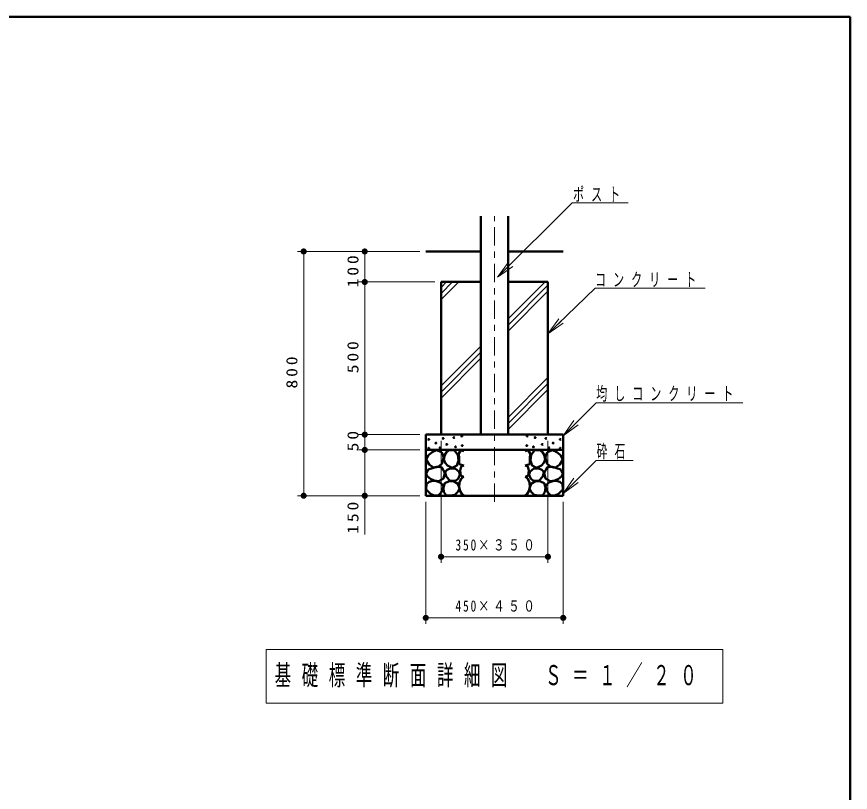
# Model space of a CAD drawing. Units: millimetres on the paper, with parts at other scales. Extents: x -385 to 0, y -594 to 267.
# Drawn here: x -136.5 to 0, y -454 to -327 of the extents above; entities that cross this region are included whole.
import ezdxf

# ---------------------------------------------------------------- set-up
doc = ezdxf.new("R2010")
doc.units = ezdxf.units.MM
doc.linetypes.add('USER2', pattern=[6, 3, -1, 1, -1])
doc.layers.add('LY_1', color=140, linetype='Continuous', lineweight=50)
doc.styles.add('ＭＳ ゴシック', font='')
doc.styles.get('ＭＳ ゴシック').set_extended_font_data('MS Gothic')

# ---------------------------------------------------------------- blocks, each defined once
blk = doc.blocks.new('filled_dot')
at = {"color": 0, "linetype": 'Continuous', "lineweight": -2, "const_width": 1.25}
blk.add_lwpolyline([(-0.625, 0, 1), (0.625, 0, 1)], format="xyb", close=True, dxfattribs=at)

msp = doc.modelspace()

# ---------------------------------------------------------------- linework, layer by layer
at = {"layer": 'LY_1', "color": 7}
for p, q in [((0, -327), (-385, -327)), ((0, -594), (0, -327)), ((-60.499, -365.451), (-69.521, -365.451)), ((-47.021, -365.451), (-56.044, -365.451))]:
    msp.add_line(p, q, dxfattribs=at)
at = {"layer": 'LY_1', "color": 7, "lineweight": 13}
for p, q in [((-57.758, -369.677), (-45.547, -357.466)), ((-45.547, -357.466), (-36.397, -357.466)), ((-80.521, -365.451), (-90.521, -365.451)), ((-89.521, -405.451), (-89.521, -365.451)), ((-70.521, -365.451), (-80.521, -365.451)), ((-79.521, -370.451), (-79.521, -365.451)), ((-57.758, -369.677), (-55.99, -367.202)), ((-57.758, -369.677), (-55.637, -367.556)), ((-55.283, -367.91), (-57.758, -369.677)), ((-68.021, -370.451), (-80.521, -370.451)), ((-79.521, -395.451), (-79.521, -370.451)), ((-67.021, -371.36), (-66.112, -370.451)), ((-67.021, -372.35), (-65.122, -370.451)), ((-67.021, -373.34), (-64.132, -370.451)), ((-56.044, -376.505), (-49.99, -370.451)), ((-56.044, -377.495), (-49.521, -370.972)), ((-56.044, -378.485), (-49.521, -371.962)), ((-49.521, -378.938), (-41.797, -371.441)), ((-41.797, -371.441), (-23.797, -371.441)), ((-49.521, -378.938), (-47.717, -376.49)), ((-49.521, -378.938), (-47.369, -376.848)), ((-47.02, -377.207), (-49.521, -378.938)), ((-67.021, -387.482), (-60.499, -380.96)), ((-67.021, -388.472), (-60.499, -381.95)), ((-67.021, -389.462), (-60.499, -382.94)), ((-56.044, -392.627), (-49.521, -386.104)), ((-56.044, -393.617), (-49.521, -387.094)), ((-56.044, -394.607), (-49.521, -388.084)), ((-47.021, -395.631), (-41.612, -390.222)), ((-41.612, -390.222), (-17.612, -390.222)), ((-47.021, -395.631), (-45.254, -393.156)), ((-47.021, -395.631), (-44.9, -393.51)), ((-44.547, -393.864), (-47.021, -395.631)), ((-70.521, -395.451), (-80.521, -395.451)), ((-79.521, -397.951), (-79.521, -395.451)), ((-67.021, -396.451), (-67.021, -416.451)), ((-49.521, -396.451), (-49.521, -416.451)), ((-70.521, -397.951), (-80.521, -397.951)), ((-79.521, -411.821), (-79.521, -397.951)), ((-47.021, -405.068), (-41.612, -399.659)), ((-41.612, -399.659), (-35.568, -399.659)), ((-47.021, -405.068), (-45.254, -402.593)), ((-47.021, -405.068), (-44.9, -402.946)), ((-44.547, -403.3), (-47.021, -405.068)), ((-80.521, -405.451), (-90.521, -405.451)), ((-70.521, -405.451), (-80.521, -405.451)), ((-69.521, -406.451), (-69.521, -426.451)), ((-47.021, -406.451), (-47.021, -426.451)), ((-49.521, -415.451), (-67.021, -415.451)), ((-47.021, -425.451), (-69.521, -425.451)), ((-95.671, -430.628), (-95.671, -439.428)), ((-20.871, -430.628), (-95.671, -430.628)), ((-20.871, -439.428), (-20.871, -430.628)), ((-95.671, -439.428), (-20.871, -439.428))]:
    msp.add_line(p, q, dxfattribs=at)
at = {"layer": 'LY_1'}
for p, q in [((-60.499, -395.451), (-60.499, -359.644)), ((-56.044, -395.451), (-56.044, -359.644)), ((-60.499, -370.451), (-67.021, -370.451)), ((-67.021, -370.451), (-67.021, -395.451)), ((-49.521, -370.451), (-56.044, -370.451)), ((-49.521, -370.451), (-49.521, -395.451)), ((-47.021, -395.451), (-69.521, -395.451)), ((-69.521, -395.451), (-69.521, -405.451)), ((-47.021, -395.451), (-47.021, -405.451)), ((-47.021, -397.951), (-69.521, -397.951)), ((-47.021, -405.451), (-69.521, -405.451))]:
    msp.add_line(p, q, dxfattribs=at)
at = {"layer": 'LY_1', "color": 7, "linetype": 'USER2', "lineweight": 13}
msp.add_line((-58.271, -406.474), (-58.271, -359.644), dxfattribs=at)
at = {"layer": 'LY_1'}
for points in [[(-68.276, -400.811), (-68.946, -400.358), (-69.471, -399.543), (-69.055, -398.818), (-68.457, -398.311), (-67.769, -397.985), (-66.954, -398.33), (-66.684, -398.791), (-66.61, -399.326), (-66.918, -400.249), (-67.443, -400.684)], [(-65.177, -400.869), (-65.954, -400.524), (-66.373, -400.071), (-66.579, -399.51), (-66.428, -398.755), (-66.118, -398.298), (-65.673, -398), (-64.832, -398.043), (-64.25, -398.734), (-64.163, -399.704), (-64.422, -400.524)], [(-51.366, -400.869), (-50.589, -400.524), (-50.17, -400.071), (-49.964, -399.51), (-50.115, -398.755), (-50.425, -398.298), (-50.87, -398), (-51.711, -398.043), (-52.293, -398.734), (-52.38, -399.704), (-52.121, -400.524)], [(-48.267, -400.811), (-47.597, -400.358), (-47.072, -399.543), (-47.488, -398.818), (-48.086, -398.311), (-48.774, -397.985), (-49.589, -398.33), (-49.859, -398.791), (-49.933, -399.326), (-49.625, -400.249), (-49.1, -400.684)], [(-68.131, -402.947), (-68.765, -402.676), (-69.236, -402.316), (-69.471, -401.843), (-69.127, -401.155), (-68.258, -400.865), (-67.524, -400.73), (-66.881, -400.829), (-66.392, -401.68), (-66.61, -402.64), (-67.389, -403.092)], [(-65.544, -403.026), (-66.191, -402.314), (-66.363, -401.559), (-66.044, -401.204), (-65.522, -400.998), (-64.702, -400.998), (-64.055, -401.559), (-63.948, -402.055), (-64.228, -402.681), (-64.616, -402.983)], [(-50.999, -403.026), (-50.352, -402.314), (-50.18, -401.559), (-50.499, -401.204), (-51.021, -400.998), (-51.841, -400.998), (-52.488, -401.559), (-52.595, -402.055), (-52.315, -402.681), (-51.927, -402.983)], [(-48.412, -402.947), (-47.778, -402.676), (-47.307, -402.316), (-47.072, -401.843), (-47.416, -401.155), (-48.285, -400.865), (-49.019, -400.73), (-49.662, -400.829), (-50.151, -401.68), (-49.933, -402.64), (-49.154, -403.092)], [(-68.149, -405.392), (-68.765, -405.139), (-69.471, -404.432), (-69.399, -403.581), (-68.957, -403.2), (-68.366, -403.038), (-67.85, -403.053), (-67.352, -403.219), (-66.868, -403.559), (-66.61, -404.016), (-66.99, -404.94), (-67.461, -405.374)], [(-66.601, -404.104), (-66.428, -403.414), (-65.781, -403.134), (-64.983, -403.091), (-64.293, -403.479), (-63.991, -404.277), (-64.25, -404.838), (-64.767, -405.312), (-65.587, -405.42), (-66.169, -405.377), (-66.541, -404.845)], [(-49.942, -404.104), (-50.115, -403.414), (-50.762, -403.134), (-51.56, -403.091), (-52.25, -403.479), (-52.552, -404.277), (-52.293, -404.838), (-51.776, -405.312), (-50.956, -405.42), (-50.374, -405.377), (-50.002, -404.845)], [(-48.394, -405.392), (-47.778, -405.139), (-47.072, -404.432), (-47.144, -403.581), (-47.586, -403.2), (-48.177, -403.038), (-48.693, -403.053), (-49.191, -403.219), (-49.675, -403.559), (-49.933, -404.016), (-49.553, -404.94), (-49.082, -405.374)]]:
    msp.add_lwpolyline(points, close=True, dxfattribs=at)
for points in [[(-63.308, -398.167), (-63.779, -398.004), (-64.105, -398.511), (-64.068, -399.326), (-64.032, -400.267), (-63.29, -400.485)], [(-53.235, -398.167), (-52.764, -398.004), (-52.438, -398.511), (-52.475, -399.326), (-52.511, -400.267), (-53.253, -400.485)], [(-63.308, -400.503), (-63.706, -400.684), (-63.887, -401.336), (-63.779, -402.151), (-63.326, -402.368)], [(-53.235, -400.503), (-52.837, -400.684), (-52.656, -401.336), (-52.764, -402.151), (-53.217, -402.368)], [(-63.308, -402.368), (-63.67, -402.585), (-64.014, -403.273), (-64.05, -403.998), (-63.869, -404.722), (-63.616, -405.121), (-63.271, -405.356)], [(-53.235, -402.368), (-52.873, -402.585), (-52.529, -403.273), (-52.493, -403.998), (-52.674, -404.722), (-52.927, -405.121), (-53.271, -405.356)]]:
    msp.add_lwpolyline(points, dxfattribs=at)
for centre in [(-64.907, -395.936), (-63.643, -395.678), (-52.9, -395.678), (-51.636, -395.936), (-69.037, -396.22), (-67.876, -396.839), (-66.688, -396.065), (-66.095, -397.046), (-63.565, -397.252), (-52.978, -397.252), (-50.448, -397.046), (-49.855, -396.065), (-48.667, -396.839), (-47.506, -396.22), (-69.037, -397.665), (-67.179, -397.588), (-64.649, -397.459), (-51.894, -397.459), (-49.364, -397.588), (-47.506, -397.665)]:
    msp.add_circle(centre, 0.0774, dxfattribs=at)

# ---------------------------------------------------------------- block references
at = {"layer": 'LY_1', "color": 7, "lineweight": 13, "xscale": 0.4, "yscale": 0.4}
for p, rotation in [((-89.521, -365.451), 270), ((-79.521, -365.451), 270), ((-79.521, -370.451), 90), ((-79.521, -370.451), 270), ((-79.521, -395.451), 90), ((-79.521, -395.451), 270), ((-79.521, -397.951), 90), ((-79.521, -397.951), 270), ((-89.521, -405.451), 90), ((-79.521, -405.451), 90), ((-49.521, -415.451), 180), ((-47.021, -425.451), 180)]:
    msp.add_blockref('filled_dot', p, dxfattribs=dict(at, rotation=rotation))
for p in [(-67.021, -415.451), (-69.521, -425.451)]:
    msp.add_blockref('filled_dot', p, dxfattribs=at)

# ---------------------------------------------------------------- texts
at = {"layer": 'LY_1', "color": 7, "style": 'ＭＳ ゴシック'}
for s, insert, char_height, attachment_point in [('\\T1.64;\\W0.6;ポスト', (-45.397, -357.316), 2.199, 7), ('\\T1.64;\\W0.6;コンクリート', (-41.797, -371.291), 2.199, 7), ('\\T1.64;\\W0.6;均しコンクリート', (-41.612, -390.072), 2.199, 7), ('\\T1.64;\\W0.6;砕石', (-41.568, -399.509), 2.199, 7), ('\\T1.32;\\W0.75;350×３５０', (-57.864, -414.451), 1.833, 8), ('\\T1.32;\\W0.75;450×４５０', (-57.864, -424.451), 1.833, 8), ('\\T1.64;\\W0.6;基礎標準断面詳細図\u3000Ｓ＝１／２０', (-94.271, -435.028), 3.299, 4)]:
    msp.add_mtext(s, dxfattribs=dict(at, insert=insert, char_height=char_height, attachment_point=attachment_point))
at = {"layer": 'LY_1', "color": 7, "char_height": 1.833, "attachment_point": 8, "rotation": 90, "style": 'ＭＳ ゴシック'}
for s, insert in [('\\T1.33;\\W1.15;100', (-80.521, -368.468)), ('\\T1.33;\\W1.15;500', (-80.521, -382.534)), ('\\T1.33;\\W1.15;800', (-90.521, -385.034)), ('\\T1.34;\\W1.15;50', (-80.521, -396.273)), ('\\T1.33;\\W1.15;150', (-80.521, -408.821))]:
    msp.add_mtext(s, dxfattribs=dict(at, insert=insert))

doc.saveas('drawing.dxf')
